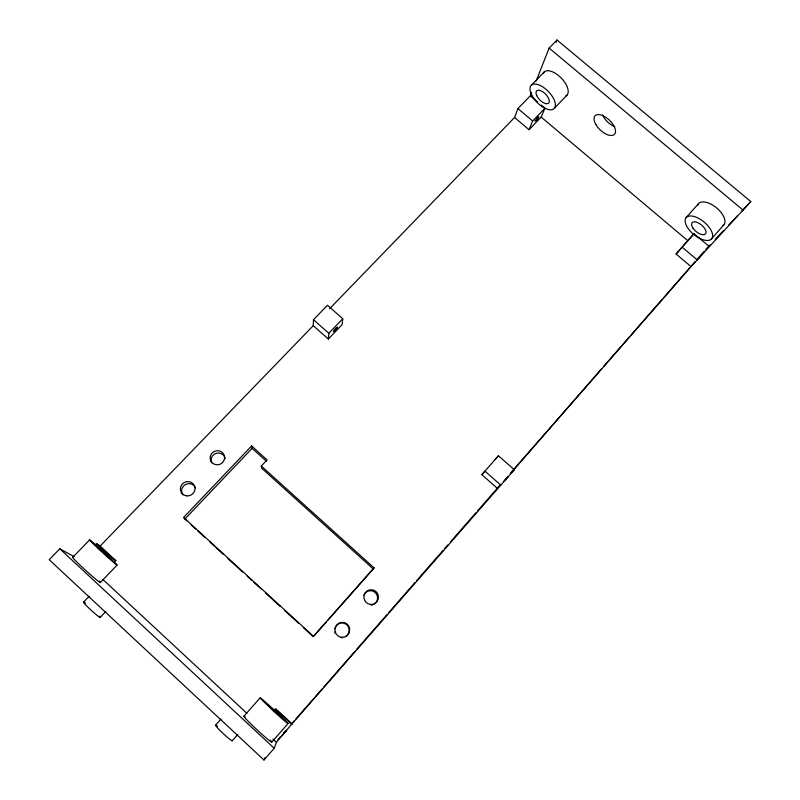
<?xml version="1.0" encoding="UTF-8"?>
<svg xmlns="http://www.w3.org/2000/svg" width="800" height="800" viewBox="0 0 800 800"><rect width="100%" height="100%" fill="white"/><g stroke="black" fill="none" stroke-linecap="round" stroke-linejoin="round"><path stroke-width="1.2" d="M313.25 325.68L313.47 319.71L327.47 305.26L342.77 318.73L342.06 324.7L328.34 339.01L313.25 325.68L100.13 546.07L96.56 543.67L94.87 545.41M328.34 339.01L328.82 333.26L342.77 318.73M74.01 556.59L59.84 548.81L49.19 559.7L263.96 760L274.2 748.26L276.45 742.29L292.02 723.81L514.29 469.73L498.45 455.79L495.12 459.55M329.61 308.75L514.56 117.49L517.95 108.59L530.29 95.85L531.64 92.44M536.12 81.07L549.12 48.09L557.03 40L750.81 201.6L691.03 266.64L510.69 473.27L514.29 469.73M556.11 42.28L557.03 40M514.56 117.49L529.03 129.72L532.66 121L544.96 108.2L541.29 105.11M529.03 129.72L541.15 117.08L544.96 108.2M263.96 760L264.98 757.73M328.1 620.03L374.11 567.88L261.29 466.03L267.08 459.89L251.63 445.96L183.61 517.43L186.65 520.8M283.22 734.14L282.03 735.58L284.28 733.09M273.67 711.1L275.74 708.73L292.02 723.81M283.77 733.49L286.62 730.32L284.37 732.81M277.91 739.62L280.38 736.79M283.66 733.03L285.3 731.15M291.87 723.62L294.34 720.8M295.98 718.91L322.27 688.8M323.91 686.92L355.12 651.16M356.76 649.28L387.15 614.46M388.8 612.58L415.08 582.47M416.72 580.58L443.01 550.47M444.65 548.59L447.94 544.82M450.4 542L475.86 512.83M477.5 510.95L499.68 485.54M512 471.42L601.53 368.85M604 366.03L629.46 336.86M631.1 334.98L662.31 299.22M663.96 297.34L690.24 267.22M691.88 265.34L695.17 261.58M696.81 259.69L704.2 251.23M271.78 742.13L288 723.57M711.49 238.96A16.58 8.08 39.6 0 0 697.35 217.72A16.58 8.08 39.6 0 0 687.79 227.97A16.58 8.08 39.6 0 0 711.49 238.96L723.78 224.89M683.32 245.8L686.68 241.98M691.03 266.64L676.09 254.01L682.13 247.16L697.32 259.98M709.16 246.41L694.02 233.66L687.81 240.69L541.15 117.08M497.44 488.45L481.83 474.65L498.45 455.79M676.09 254.01L694.02 233.66M232.23 740.82L237.77 734.56M481.83 474.65L484.94 471.13L500.83 485.16M374.11 567.88L313.43 636.26L183.61 517.43M326.45 621.89L313.29 636.72L303.19 627.48M243.9 716.2L260.2 697.81M686.12 217.63L698.48 203.69M215.51 725.2L221.06 718.98M699.99 256.72L698.04 258.84L702.05 254.33L700.62 255.87M705.85 249.34L710.09 244.84M715.18 239.43L723.66 230.42M728.75 225.02L737.24 216.01M741.48 211.51L750.81 201.6M100.2 617.37L105.86 611.39M184.81 519.12L252.12 448.34L251.63 445.96M114.19 562.34L115.84 560.62L100.13 546.07M100.34 582.52L117.05 565.07A18.62 0.58 42.5 0 0 97.4 546.33A18.62 0.58 42.5 0 0 95.59 546.05A18.62 0.58 42.5 0 0 117.05 565.07M554.44 108.23L567.17 94.93M83.53 602.15L89.23 596.2M72.72 557.33L89.61 539.94M531.51 85.05L544.36 71.82M115.84 560.62L112.54 558.47L96.56 543.67M549.12 48.09L743.25 210.27M530.29 95.85L537.62 102.03M517.95 108.59L532.66 121M313.47 319.71L328.82 333.26M252.12 448.34L266.51 461.32M373.35 569.04L261.68 468.21L261.29 466.03M191.23 525L195.82 529.2M197.66 530.88L205 537.6M209.59 541.8L214.18 546M216.01 547.68L223.35 554.4M227.94 558.6L242.63 572.04M247.21 576.24L251.8 580.44M253.64 582.12L260.98 588.84M265.57 593.04L280.25 606.48M284.84 610.68L298.61 623.28M275.3 709.25L291.88 724.61M102.91 579.49L246.87 713.3M272.95 739.04L276.45 742.29M59.84 548.81L274.2 748.26M614.84 126.71A13.39 6.83 43.9 0 1 602.58 115.03M697.56 205.59A16.51 8.3 39.5 0 1 715.9 207.33A16.51 8.3 39.5 0 1 722.97 225.57M543.18 73.48A16.26 8.04 45.8 0 1 561.09 77.88A16.26 8.04 45.8 0 1 565.56 96.15M100.23 582.1A18.71 0.95 42.4 0 1 85.91 570.59A18.71 0.95 42.4 0 1 73.15 557.4M99.28 580.92A18.71 0.95 42.4 0 1 99.86 581.6M271.45 741.49A19.04 0.99 42.9 0 1 256.32 729.12A19.04 0.99 42.9 0 1 245.18 716.9M270.27 740.08A19.04 0.99 42.9 0 1 270.96 740.88M182.81 494.86A7.32 7.04 -27 0 1 185.41 484.55A7.32 7.04 -27 0 1 195.55 487.84M211.56 462.83A7.21 6.97 -20.4 0 1 216.18 453.36A7.21 6.97 -20.4 0 1 225.26 458.6M363.84 595.01A7.31 7.2 -84.1 0 1 375.23 592.51A7.31 7.2 -84.1 0 1 374.05 604.26M372.67 604.9A7.31 7.2 -84.1 0 1 371.2 605.22M334.79 628.83A7.43 7.27 -74.4 0 1 346.2 624.3A7.43 7.27 -74.4 0 1 345.53 636.72M342.64 637.7A7.43 7.27 -74.4 0 1 341.12 637.71M335.24 633.39A7.43 7.27 -74.4 0 1 334.77 631.92M99.53 616.26A11.28 0.81 42.4 0 1 91.9 610.91A11.28 0.81 42.4 0 1 84.14 602.38M84.74 602.76A11.28 0.81 42.4 0 1 85.51 603.32M232.02 740.27A11.44 0.84 43 0 1 223.16 733.5A11.44 0.84 43 0 1 216.15 725.46M216.76 725.86A11.44 0.84 43 0 1 217.55 726.44M535.12 120.93C538.44 120.21 541.28 111.84 535.12 120.93M507.88 476.8L503.81 481.45L507.88 476.8M109.21 557.83L97.53 547.15L109.21 557.83M279.99 716.15L268.18 705.2L279.99 716.15M595.89 124.55A13.43 6.73 43.8 0 0 614.45 134.34A13.43 6.73 43.8 0 0 604 116.19A13.43 6.73 43.8 0 0 595.89 124.55M334.34 331.24A3.08 0.53 -48.5 0 0 337.53 327.24A3.08 0.53 -48.5 0 0 334.51 329.71A3.08 0.53 -48.5 0 0 334.34 331.24M186.67 495.88A7.39 7.12 -26.8 0 0 194.47 485.84A7.39 7.12 -26.8 0 0 181.88 484.52A7.39 7.12 -26.8 0 0 186.67 495.88M214.94 464.47A7.28 7.04 -20.1 0 0 224.5 456.32A7.28 7.04 -20.1 0 0 212.66 452.48A7.28 7.04 -20.1 0 0 214.94 464.47M377.06 601.41A7.38 7.28 -84.5 0 0 371.91 589.75A7.38 7.28 -84.5 0 0 364.52 600.13A7.38 7.28 -84.5 0 0 377.06 601.41M347.25 635.33A7.51 7.35 -74.5 0 0 344.64 622.66A7.51 7.35 -74.5 0 0 335.14 631.42A7.51 7.35 -74.5 0 0 347.25 635.33M693.02 228.18A8.7 4.24 39.6 0 0 705.45 233.89A8.7 4.24 39.6 0 0 697.96 222.73A8.7 4.24 39.6 0 0 693.02 228.18M536.72 95.61A8.57 4.11 45.7 0 0 548.26 103.41A8.57 4.11 45.7 0 0 543.01 91.93A8.57 4.11 45.7 0 0 536.72 95.61M531.72 95.02A16.32 7.83 45.7 0 0 553.74 108.91A16.32 7.83 45.7 0 0 542.65 86.82A16.32 7.83 45.7 0 0 531.72 95.02M265.54 703.44A18.95 0.61 42.8 0 0 287.87 723.55A18.95 0.61 42.8 0 0 268.88 705.11A18.95 0.61 42.8 0 0 265.54 703.44"/></g></svg>
